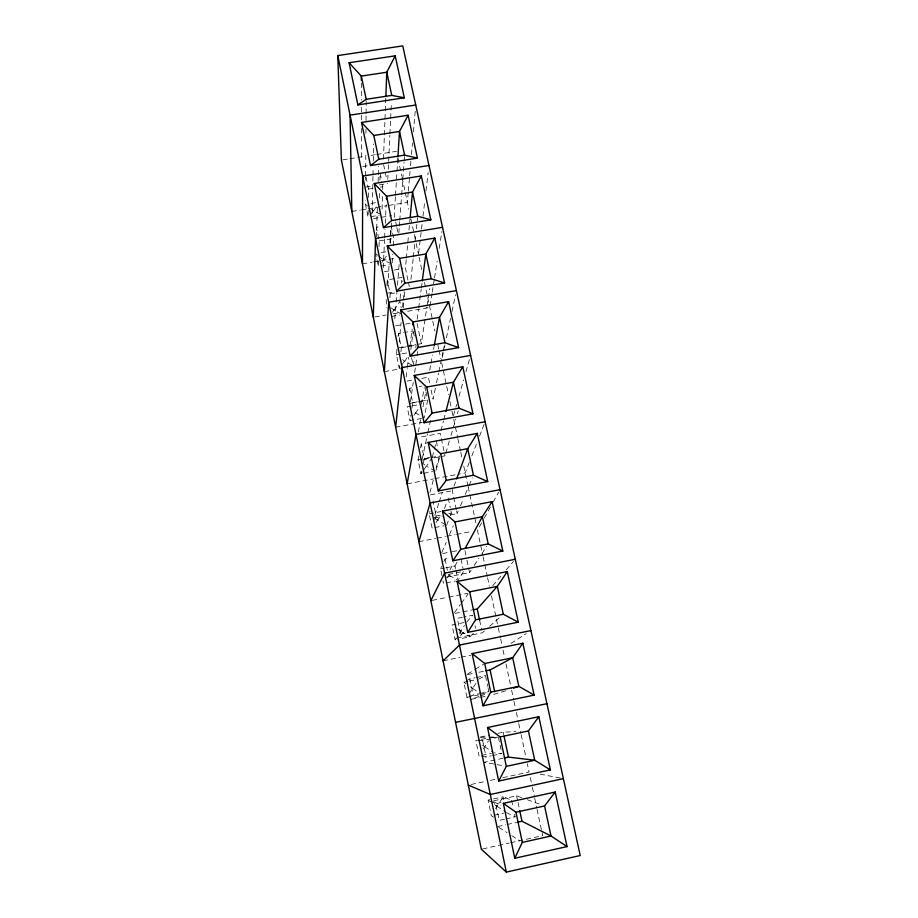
<?xml version="1.0" encoding="UTF-8"?>
<svg xmlns="http://www.w3.org/2000/svg" width="918" height="918" viewBox="0 0 918 918"><rect width="100%" height="100%" fill="white"/><g stroke="black" fill="none" stroke-linecap="round" stroke-linejoin="round"><path stroke-width="0.69" stroke-dasharray="4.59 3.44" d="M368.198 210.084L368.107 217.096L365.479 204.335L365.513 200.239M365.594 180.031L365.616 177.208M365.628 175.786L365.812 151.711M365.949 133.294L365.972 129.048M366.041 120.556L366.087 114.888M366.098 113.476L366.19 100.728M368.359 197.45L368.474 189.028L365.708 175.648M372.203 213.16L372.96 176.44M372.983 175.028L373.133 167.96M373.282 160.902L373.626 143.954M369.954 215.064L373.626 210.991L373.66 209.671M376.311 230.039L376.391 227.274L380.362 226.62M376.46 236.775L377.39 205.758M378.113 181.787L378.285 176.153M378.319 174.741L378.572 166.284M379.306 198.001L379.536 191.151M379.903 180.192L380.041 176.084M378.503 260.861L378.296 266.564L375.887 254.871M379.008 246.609L379.214 240.906L376.391 227.274M383.472 158.975L385.801 97.836M382.049 209.224L382.599 195.144M382.817 189.51L381.808 181.351M383.254 267.631L384.573 239.07M384.642 237.636L385.032 229.064M385.308 223.361L386.168 204.794M381.98 262.307L383.873 258.979M387.798 179.297L387.993 175.04M388.268 169.348L389.875 135.21M389.943 133.787L390.609 119.57M390.678 118.147L391.412 102.506M386.18 299.498L386.753 307.679M386.96 285.498L387.281 279.887L401.958 277.408L402.83 281.562M389.898 242.937L390.701 229.041M387.844 285.991L389.002 266.059M390.334 243.293L391.16 229.064M391.252 227.641L391.584 221.949M395.417 196.727L394.258 215.179L395.417 220.71M395.497 195.316L396.932 172.607M397.012 171.184L397.815 158.412M389.898 297.88L390.161 293.794L387.281 279.887M392.216 262.812L392.778 254.229M393.329 245.634L393.788 238.485L391.217 226.241M398.837 233.069L399.25 227.4M399.364 225.989L399.674 221.731M399.778 220.32L401.556 196.234M401.659 194.811L402.715 180.639M402.818 179.228L404.081 162.222M404.184 160.799L404.494 156.553M392.617 312.189L394.281 309.194M394.797 319.005L396.025 303.491M396.14 302.091L396.92 292.211M397.483 285.165L399.169 264.005M408.235 192.505L407.385 202.385L387.935 205.552M408.349 191.093L409.566 176.979M409.68 175.567L410.048 171.345M410.53 165.699L411.012 160.053M411.494 154.408L412.469 143.116M413.433 131.825L415.246 110.653M400.099 298.499L400.592 292.876M401.464 283.031L401.705 280.219M396.966 349.104L396.45 354.773L399.227 368.244L400.81 366.271M398.125 336.367L398.389 333.544L403.771 332.603M406.204 259.679L405.423 268.136L409.313 286.634M406.341 258.268L408.453 235.719M408.969 230.074L410.025 218.794M399.227 342.07L401.097 322.459M402.566 307.048L403.105 301.437M403.231 300.037L404.035 291.637M403.277 307.691L403.805 302.217M404.333 296.755L404.861 291.281M399.227 368.244L399.502 365.513M400.902 351.824L401.315 347.715L398.389 333.544M410.931 279.439L413.203 258.371M413.352 256.971L415.774 234.492M416.382 228.88L417.587 217.646M401.602 365.272L404.872 360.338M418.665 253.001L421.328 230.418M421.5 229.007L422.165 223.361M422.991 216.292L424.655 202.178M425.986 190.887L428.144 172.538M406.169 377.057L407.213 368.577M407.385 367.166L408.613 357.274M410.002 345.971L412.102 329.023M410.839 349.448L413.192 330.962L405.113 332.362M417.174 319.303L418.493 309.355M418.688 307.943L421.132 289.48M421.328 288.057L422.085 282.377M409.348 390.896L409.715 388.245L413.788 387.511M413.284 365.754L414.431 357.492M415.774 347.853L416.152 345.111M410.392 401.935L413.238 382.358M414.661 372.57L416.898 357.194M417.105 355.794L417.713 351.594M417.346 344.399L421.339 343.699L426.904 306.991M427.122 305.579L429.681 288.631M421.591 418.413L409.99 420.524L410.828 415.039M411.872 408.189L412.698 402.704L409.715 388.245M432.068 293.393L429.842 307.45L404.39 311.845M432.286 291.993L434.294 279.336M434.512 277.936L437.186 261.068M439.194 248.411L441.868 231.543M413.938 415.349L415.659 412.434M421.305 404.23L424.162 388.234M429.693 370.264L430.726 364.687M430.978 363.298L432.527 354.945M433.56 349.379L434.076 346.591M418.321 432.011L421.178 416.554M423.003 406.72L425.608 392.674M427.673 399.996L424.162 417.942L413.433 411.666M418.872 455.856L418.069 459.792L420.949 473.78L422.532 471.634M420.467 447.984L421.259 444.048L426.744 443.038M435.361 388.188L433.044 399.204L430.726 388.211M436.52 382.68L438.552 373.029M438.85 371.652L442.912 352.363M443.199 350.986L444.645 344.101M442.281 357.366L444.048 349.024M444.335 347.635L444.92 344.847M446.4 337.893L450.52 318.431M451.989 311.477L455.523 294.793M422.223 458.748L427.616 433.847M427.926 432.458L431.219 417.242M420.949 473.78L421.557 471.06M423.393 462.879L424.311 458.793L421.259 444.048M423.324 470.555L426.663 465.529M432.344 457.141L433.996 450.52M434.329 449.2L435.993 442.591M440.961 430.645L443.463 420.96M443.819 419.583L445.953 411.287M429.922 492.369L433.744 478.553M436.05 470.268L439.493 457.83M453.561 415.326L455.5 408.51M455.89 407.156L456.659 404.425M458.989 396.255L463.636 379.914M465.954 371.744L469.442 359.489M445.781 453.125L449.395 440.869M450.99 435.43L455.81 419.09M457.416 413.651L458.22 410.92M432.126 528.068L429.188 513.805L429.957 511.234M434.776 515.388L438.747 503.259M439.183 501.916L442.281 492.484M434.811 520.036L436.153 516.019L433.044 500.976M436.084 522.457L437.875 519.634M444.507 508.457L446.848 501.974M456.303 509.593L452.333 490.74L456.177 480.217M469.293 462.442L465.196 472.942L458.289 474.239M471.852 455.879L477.475 441.432M479.517 436.188L484.119 424.368M446.55 525.291L448.489 520.414M450.428 515.537L451.392 513.105L450.531 509.008M450.313 514.941L457.153 513.632L458.243 511.074M460.411 505.956L463.131 499.553M465.3 494.435L468.559 486.758M469.098 485.484L472.357 477.808M441.822 552.533L446.205 542.331M449.499 534.678L453.331 525.762M441.879 575.46L440.525 568.85L441.661 566.406M443.933 561.506L445.069 559.051L449.246 558.236M449.923 569.94L453.733 562.642M447.479 577.548L449.292 574.771M457.049 562.275L452.792 569.458M481.571 522.939L477.463 530.34L482.822 555.436M484.302 518.016L490.453 506.92M493.195 501.997L498.669 492.14M495.513 808.609L503.156 796.824L510.419 799.762M483.201 749.054L488.445 740.906M380.66 214.307L373.626 210.991L378.48 203.222M479.081 694.8L466.964 697.324L468.352 695.098M469.052 693.997L477.853 680.318M390.942 263.661L383.816 260.184L388.716 252.381M401.407 313.922L394.189 310.284L399.858 301.322L401.235 307.92M412.067 365.123L404.758 361.302L408.338 355.679M415.521 413.284L419.136 407.626M431.173 457.52L439.412 455.982L435.247 471.106L426.491 466.241L431.609 458.277M445.437 524.66L437.668 520.208L440.629 515.629M446.114 577.238L469.591 572.614L471.141 570.227M474.239 565.442L478.898 558.259M481.996 553.485L486.655 546.302M464.049 622.565L452.081 624.974L455.121 639.8L456.51 637.666M459.287 633.409L464.451 625.502M454.479 612.547L460.388 604.503M461.226 603.344L467.985 594.153M492.691 585.73L501.733 575.138M506.243 569.849L513.483 561.391M466.711 622.037L472.816 615.232L463.785 617.045M457.451 628.91L460.939 630.987M455.121 639.8L460.584 634.005L465.759 632.961M460.469 635.646L465.174 630.712M473.401 633.42L469.798 636.828L457.795 639.261M484.383 630.976L482.283 632.823L458.575 637.62M489.65 626.328L501.228 616.116M510.97 643.403L526.221 633.604M467.423 674.145L474.342 669.888M475.49 669.176L483.568 664.207M466.264 680.858L469.867 678.85L475.065 677.771M478.622 679.148L485.484 675.625L487.722 686.262M470.349 686.882L472.816 688.305M469.454 696.326L478.393 693.756M481.766 694.249L488.835 691.587L487.997 687.593M479.093 696.441L471.313 699.286L479.288 697.623M480.378 695.97L488.158 693.136M505.726 690.772L491.245 695.133M482.73 848.92L509.226 843.045M510.626 842.747L542.699 835.632L542.102 832.867M497.613 826.602L505.738 824.812M507.092 824.513L516.57 822.425M490.648 801.299L495.709 803.72L501.021 802.561M494.102 815.218L503.684 813.119M504.487 819.235L499.162 820.405L495.709 803.72M505.818 818.948L515.124 816.905L514.539 814.128M493.586 817.135L491.359 815.815L488.124 800.083L492.22 799.199M493.586 798.901L503.156 796.824L503.971 800.748M493.689 800.817L516.627 795.826L521.952 797.753M471.072 784.511L484.888 781.539M490.419 780.346L495.949 779.153M502.857 777.661L529.101 772.004L527.322 763.696M481.755 755.399L491.256 753.38M481.835 756.375L486.035 756.96L491.302 755.835M492.622 755.56L501.836 753.586L493.976 752.794M503.098 758.245L484.325 762.261L503.569 765.83M480.504 737.028L489.856 735.043M497.877 733.356L503.225 732.22L515.824 731.577M479.93 739.701L475.868 740.562L479.047 755.984M481.284 739.415L488.055 737.98M478.576 740.585L482.65 740.631L497.108 737.567M479.701 693.492L488.835 691.587M480.619 697.347L485.932 696.246M467.675 674.569L473.275 673.41M478.886 672.263L484.497 671.104M476.373 677.507L485.484 675.625M466.964 697.324L463.854 682.2L467.882 681.374M469.224 681.087L475.937 679.71M443.084 660.857L459.734 657.46M461.123 657.173L470.831 655.188M462.5 617.298L457.336 618.33L460.584 634.005M455.03 613.419L471.691 610.08M446.159 582.873L455.42 581.048M432.229 600.372L447.353 597.366M448.73 597.09L467.973 593.269M440.525 568.85L444.484 568.081M445.804 567.817L455.041 566.004L455.58 568.644M448.248 574.404L463.624 571.386L458.059 580.52L449.063 575.207M442.648 553.531L450.899 551.925M452.276 551.661L457.784 550.593M434.753 527.563L443.922 525.796M418.872 541.654L435.614 538.418M437.014 538.143L445.379 536.537M446.779 536.261L455.144 534.643M456.544 534.379L471.886 531.407M429.188 513.805L440.961 511.555M436.153 516.019L440.319 515.227M448.627 513.632L451.392 513.105M433.893 518.085L442.109 516.513M430.519 494.871L452.333 490.74M423.554 473.298L432.653 471.6M407.133 483.843L433.399 478.909M434.788 478.657L456.9 474.503M429.739 457.623L418.069 459.792L420.18 461.398M424.311 458.793L429.808 457.772M421.924 460.125L428.706 458.874M434.134 457.864L444.978 455.844L440.25 433.411L418.631 437.381M395.635 427.191L422.303 422.326M412.698 402.704L426.308 400.248M410.197 403.335L426.319 400.42M411.023 406.089L407.156 406.789L409.99 420.524M412.308 405.859L418.734 404.689M406.984 381.05L413.674 379.857M421.706 378.423L428.408 377.218L430.439 386.845M419.216 386.547L421.924 386.053M400.661 354.027L396.45 354.773L398.527 356.402M402.061 353.774L407.672 352.787M384.355 371.664L401.051 368.692M398.699 347.67L416.015 344.629M401.315 347.715L414.81 345.34M395.647 325.81L404.104 324.341M405.515 324.1L411.161 323.125M374.716 316.962L386.019 315.012M393.088 313.795L398.745 312.82M391.458 316.458L399.823 315.012M387.43 293.106L394.442 291.901M390.161 293.794L396.84 292.647M362.461 263.81L372.26 262.169M373.66 261.928L387.683 259.587M389.083 259.346L396.083 258.176M381.062 266.094L389.358 264.705M384.447 271.671L392.835 270.259M394.235 270.03L402.623 268.607M381.142 252.645L386.662 251.727M379.214 240.906L393.788 238.485M351.824 211.438L360.154 210.073M361.543 209.855L367.097 208.948M368.485 208.719L386.547 205.781M370.861 216.648L379.088 215.305M373.477 218.587L391.481 215.638M365.536 187.111L372.433 186.01M379.329 184.897L387.591 183.566M368.474 189.028L373.729 188.179M380.304 187.123L382.932 186.698M370.964 203.452L376.437 202.557M362.702 166.514L368.198 165.642M342.804 159.835L348.45 158.94M349.861 158.711L365.398 156.255M371.056 155.36L375.29 154.694M376.701 154.465L396.484 151.344M480.562 737.28L487.561 737.154M488.961 737.131L497.349 736.982M490.763 737.406L497.143 737.303M482.409 745.198L484.922 746.77M540.071 774.126L560.623 778.12M527.265 799.681L540.564 804.512M493.586 801.689L501.044 805.201M494.71 804.684L497.281 806.394M506.426 812.522L515.124 816.905M460.675 631.274L469.798 636.828L468.96 632.8M472.518 688.443L480.607 693.515M498.784 827.347L507.011 832.615M511.716 835.621L519.944 840.888M484.589 746.747L492.805 752.037M496.902 806.211L505.233 811.73M488.124 800.083L490.315 801.621M463.854 682.2L466.023 683.761M434.489 517.809L437.668 520.208M421.224 462.213L426.491 466.241M402.681 359.672L404.758 361.302M391.102 307.817L394.189 310.284M375.623 253.575L377.665 255.227M378.698 256.053L383.816 260.184M365.479 204.335L367.521 205.999M371.595 209.327L373.626 210.991M397.953 158.24L401.786 176.176M402.084 177.553L405.033 191.346M405.32 192.723L408.854 209.235M410.897 218.817L415.865 242.088M416.164 243.465L418.505 254.412M419.101 257.201L422.383 272.554M424.472 282.331L427.455 296.284M427.754 297.684L434.88 331.031M437.84 344.893L438.724 349.058M439.022 350.435L440.801 358.766M441.684 362.908L448.466 394.625M449.935 401.522L451.702 409.795M452 411.172L453.182 416.692M453.767 419.434L457.577 437.266M457.864 438.643L460.503 450.99M460.802 452.356L462.27 459.218M463.728 466.08L467.893 485.542M468.191 486.942L476.27 524.74M483.12 556.824L487.297 576.355M487.596 577.743L489.386 586.109M491.463 595.851L497.992 626.432M498.29 627.82L500.367 637.551M500.666 638.939L502.157 645.893M503.041 650.059L504.533 656.99M506.013 663.932L511.337 688.89M511.636 690.279L513.713 699.986M514.011 701.375L515.491 708.306M516.375 712.46L518.452 722.156M518.75 723.545L520.816 733.23M521.114 734.618L525.842 756.765M530.283 777.535L532.061 785.831M532.348 787.219L534.425 796.904M534.712 798.281L536.789 807.966M537.087 809.355L541.815 831.479M383.598 164.597L386.742 179.503M395.715 222.087L396.587 226.23M396.874 227.618L398.045 233.138M417.082 323.492L421.339 343.699M456.59 510.936L457.153 513.632M464.956 550.628L466.688 558.867M466.975 560.244L469.591 572.614M479.621 620.201L481.686 630.023M503.225 732.22L503.81 734.985M516.627 795.826L517.752 801.173M518.039 802.516L519.45 809.194M380.121 173.341L381.532 180.02M413.456 332.247L414.27 336.103M424.919 386.88L425.745 390.816M426.021 392.124L426.847 396.06M436.325 441.271L438.012 449.292M448.248 498.084L450.256 507.643M460.997 558.844L463.039 568.598M475.008 625.651L475.547 628.268M498.417 737.28L501.561 752.232M511.624 800.255L513.082 807.186M411.608 357.676L413.008 364.412M455.856 569.963L457.784 579.201M445.069 559.051L447.376 570.216M469.867 678.85L473.172 694.846M482.65 740.631L486.035 756.96M442.969 580.75L443.52 583.4M361.325 83.159L361.325 100.165M361.325 107.245L361.325 119.994M361.325 128.486L361.325 158.24"/><path stroke-width="1.38" d="M362.461 263.81L362.656 176.084L428.981 165.469M373.305 317.203L375.519 238.428L442.533 227.331M385.858 96.413L386.776 72.235L395.21 55.837L349.081 62.745L357.871 104.916L404.322 97.778L395.21 55.837M386.432 199.08L386.558 196.222L374.234 183.508L421.305 175.946L430.84 219.827L383.426 227.641L374.234 183.508M384.355 371.664L388.693 302.229L456.407 290.627M397.907 157.001L399.502 131.458L408.108 115.22L361.52 122.45L370.505 165.573L417.426 158.114L408.108 115.22M410.162 217.394L412.526 192.011L421.305 175.946M395.635 427.191L402.176 367.556L470.601 355.404M412.618 324.788L412.974 321.954L400.569 309.94L448.627 301.655L458.61 347.624L410.197 356.173L400.569 309.94M422.269 280.954L425.849 253.965L434.811 238.072L387.247 245.99L396.656 291.155L444.564 282.985L434.811 238.072M407.133 483.843L415.98 434.432L485.14 421.741M434.329 345.202L439.481 317.353L448.627 301.655M445.953 411.287L453.435 382.232L462.775 366.741L414.202 375.405L424.059 422.75L472.999 413.811L462.775 366.741M418.872 541.654L430.129 502.949L500.035 489.673M456.659 478.909L467.721 448.661L477.257 433.388L428.167 442.442L438.265 490.935L487.733 481.583L477.257 433.388M514.769 858.261L522.296 842.391L515.962 812.223L503.328 803.342L555.195 792.039L567.049 846.591L514.769 858.261L503.328 803.342M430.852 600.636L444.61 573.153L515.285 559.269M498.692 781.057L506.323 766.346L500.149 736.925L487.538 727.515L538.82 716.706L550.387 769.892L498.692 781.057L487.538 727.515M465.346 548L482.352 516.685L492.082 501.641L442.465 511.108L452.815 560.795L502.823 551.029L492.082 501.641M483.017 705.793L490.74 692.183L484.715 663.496L472.139 653.582L522.858 643.243L534.127 695.11L483.017 705.793L472.139 653.582M467.721 632.387L475.547 619.845L469.672 591.846L457.118 581.473L507.287 571.57L518.28 622.175L467.721 632.387L457.118 581.473M507.287 571.57L497.326 586.361L477.245 608.978L473.08 609.804M452.815 560.795L460.721 549.262L488.204 543.915L502.823 551.029M522.858 643.243L512.68 657.758L490.097 669.945L485.897 670.817M500.149 736.925L528.424 730.935L538.82 716.706M438.265 490.935L446.251 480.366L473.436 475.249L487.733 481.583M515.962 812.223L544.558 805.958L555.195 792.039M424.059 422.75L432.114 413.1L459.023 408.2L472.999 413.811M410.197 356.173L418.321 347.406L444.943 342.724L458.61 347.624M396.656 291.155L404.838 283.226L431.185 278.751L444.564 282.985M443.084 660.857L459.459 645.09L530.914 630.586M383.426 227.641L391.665 220.527L417.736 216.235L430.84 219.827M370.505 165.573L378.79 159.227L404.597 155.131L417.426 158.114M357.871 104.916L366.202 99.305L391.756 95.392L404.322 97.778M513.587 688.121L518.831 686.354L534.127 695.11M506.323 872.1L580.222 855.53L402.772 45.9L337.778 55.585L341.393 160.053L481.33 849.23L506.323 872.1L337.778 55.585M522.296 842.391L551.018 836.023L567.049 846.591M517.924 822.126L521.986 821.243L551.018 836.023L544.558 805.958M563.365 778.648L490.304 794.495L468.318 785.108M506.323 766.346L534.724 760.253L550.387 769.892M504.441 757.958L508.469 757.098L534.724 760.253L528.424 730.935M546.933 703.693L455.569 722.328M490.74 692.183L518.831 686.354L512.68 657.758L484.715 663.496M475.547 619.845L503.328 614.257L518.28 622.175M469.672 591.846L497.326 586.361L503.328 614.257M442.465 511.108L454.984 521.94L482.352 516.685L488.204 543.915M428.167 442.442L440.64 453.687L467.721 448.661L473.436 475.249M414.202 375.405L426.64 387.052L453.435 382.232L459.023 408.2M387.247 245.99L399.617 258.371L425.849 253.965L431.185 278.751M361.52 122.45L373.798 135.474L399.502 131.458L404.597 155.131M415.728 105.019L350.079 115.152L351.824 211.438M349.081 62.745L361.325 76.079L366.202 99.305M391.756 95.392L386.776 72.235L361.325 76.079L361.325 80.336M417.736 216.235L412.526 192.011L386.558 196.222L391.665 220.527M444.943 342.724L439.481 317.353L412.974 321.954L418.321 347.406M477.245 608.978L479.621 620.201M490.097 669.945L494.664 691.598M504.097 736.362L508.469 757.098M519.726 810.537L521.986 821.243M373.798 135.474L378.79 159.227M399.617 258.371L404.838 283.226M426.64 387.052L432.114 413.1M440.64 453.687L446.251 480.366M454.984 521.94L460.721 549.262"/></g></svg>
